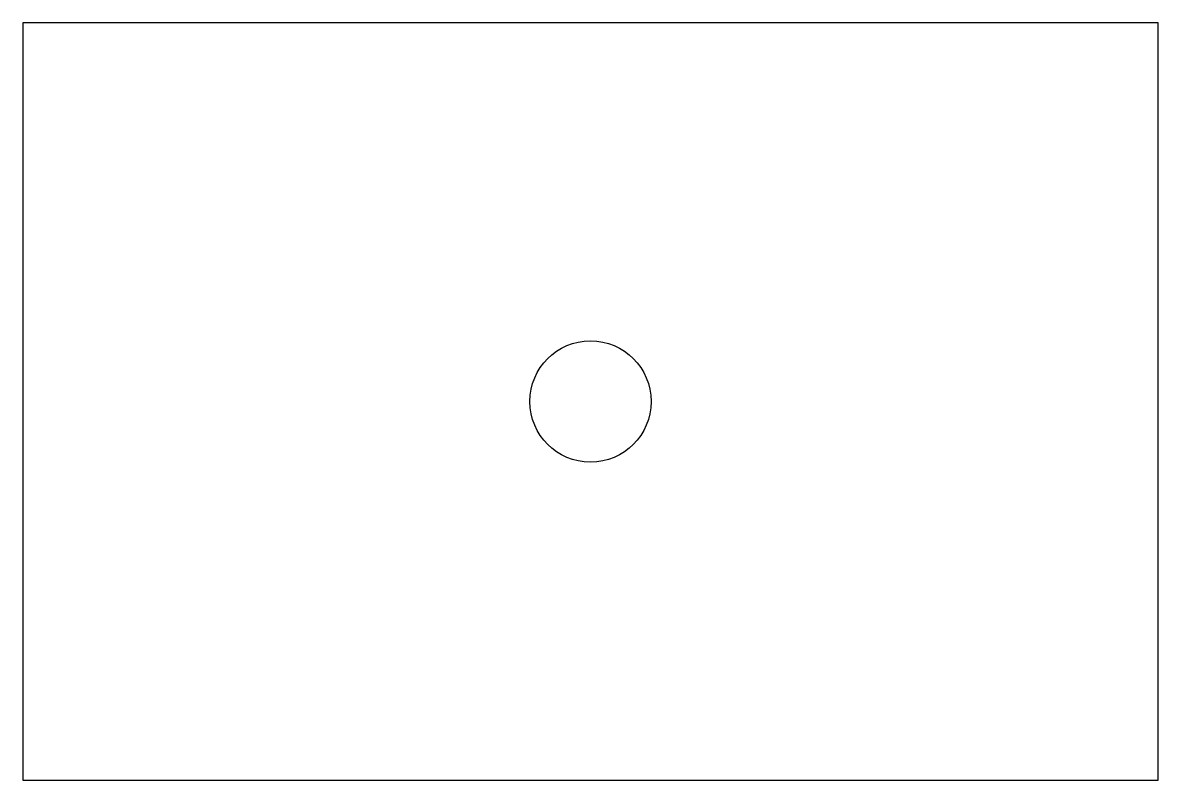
# Model space of a CAD drawing. Header units: metres. Extents: x 0 to 150, y 0 to 100.
import ezdxf

# ---------------------------------------------------------------- set-up
doc = ezdxf.new("R2010")
doc.units = ezdxf.units.M
doc.layers.add('Hole', color=6, linetype='Continuous')
doc.layers.add('OuterContour', color=3, linetype='Continuous')

msp = doc.modelspace()

# ---------------------------------------------------------------- linework, layer by layer
at = {"layer": 'Hole', "linetype": 'Continuous'}
msp.add_circle((75, 50), 8, dxfattribs=at)
at = {"layer": 'OuterContour', "linetype": 'Continuous'}
msp.add_lwpolyline([(0, 0), (150, 0), (150, 100), (0, 100)], close=True, dxfattribs=at)

doc.saveas('drawing.dxf')
